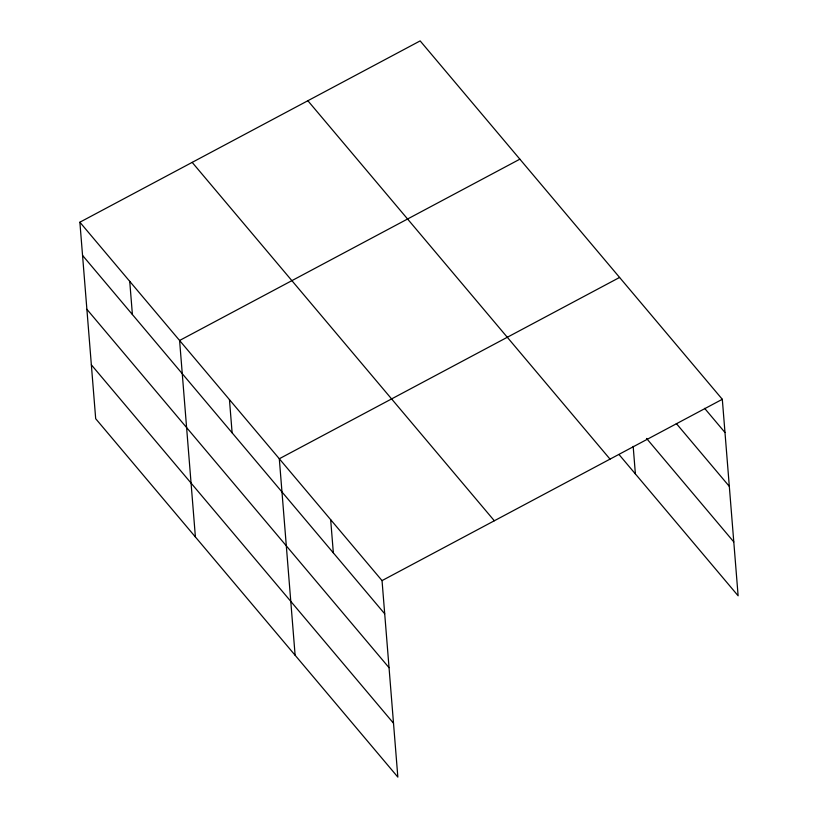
<?xml version="1.0" encoding="UTF-8"?>
<svg xmlns="http://www.w3.org/2000/svg" width="818" height="818" viewBox="0 0 818 818"><rect width="100%" height="100%" fill="white"/><g stroke="black" fill="none" stroke-linecap="round" stroke-linejoin="round"><path stroke-width="1.23" d="M79.878 222.21L382.037 580.606L397.845 777.1L95.686 418.704L79.878 222.21L420.155 40.9L722.314 399.296L738.122 595.79L619.042 454.552M519.87 159.173L179.592 340.482L195.4 536.976M619.584 277.445L279.306 458.755L295.114 655.249M382.037 580.606L722.314 399.296M704.605 408.325L724.983 432.497M676.322 423.519L729.319 486.383M646.547 438.428L733.787 541.905M307.865 100.737L610.024 459.123M192.169 162.373L494.328 520.769M82.546 255.41L384.705 613.807M86.882 309.296L389.041 667.692M91.35 364.818L393.509 723.214M633.173 446.362L635.392 473.939M330.666 519.675L333.345 552.876M229.449 399.613L232.118 432.814M129.735 281.341L132.404 314.552"/></g></svg>
